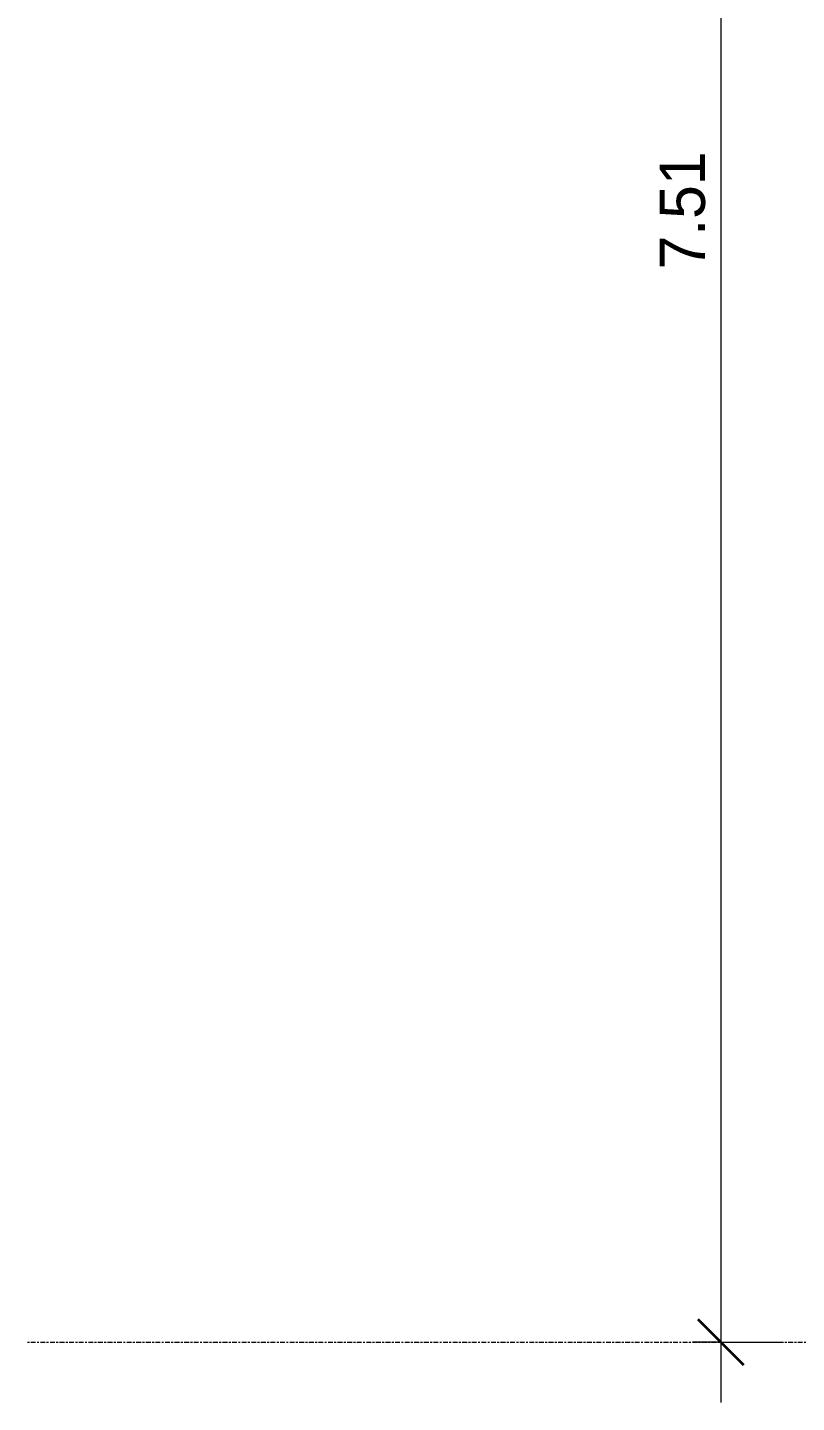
# Model space of a CAD drawing. Header units: centimetres. Extents: x -7221 to 15977, y -285 to 1507.
# Drawn here: x -7221.2 to -6966.5, y 74 to 529.3 of the extents above; entities that cross this region are included whole.
import ezdxf

# ---------------------------------------------------------------- set-up
doc = ezdxf.new("R2010")
doc.units = ezdxf.units.CM
doc.linetypes.add('Centre', pattern=[3.175, 0.635, -0.475, 1.59, -0.475])
for name, color, linetype, lineweight in [('A-ANNO-DIMS', 7, 'Continuous', 9), ('A-ANNO-DIMS-100', 7, 'Continuous', 9), ('A-FLOR-LEVL', 7, 'Continuous', 9)]:
    doc.layers.add(name, color=color, linetype=linetype, lineweight=lineweight)
doc.styles.add('Century Gothic_1', font='GOTHIC.TTF', dxfattribs={"height": 15})
doc.dimstyles.new('FCA_N_Cotas_E100', dxfattribs={"dimscale": 30.48, "dimtxt": 15.662524, "dimasz": 0.492126, "dimexe": 0.656168, "dimexo": 0.656168, "dimgap": 0.032808, "dimtad": 1, "dimlfac": 0.01, "dimrnd": 0.01, "dimzin": 0, "dimdsep": 46, "dimtxsty": 'Century Gothic_1', "dimblk1": 'OBLIQUE', "dimblk2": 'OBLIQUE', "dimsah": 1, "dimcen": 0.09, "dimdle": 0.656168, "dimadec": 3, "dimazin": 2, "dimtfac": 1, "dimtdec": 4, "dimtix": 1, "dimtmove": 0, "dimatfit": 3, "dimfxl": 1, "dimtvp": 1, "dimtolj": 1, "dimtzin": 0, "dimarcsym": 2})

# ---------------------------------------------------------------- blocks, each defined once
blk = doc.blocks.new('DIMBLOCK4-Elevación Eje 10')
at = {"layer": 'A-ANNO-DIMS-100', "lineweight": 35}
for p, q in [((-6991.59, 845.1), (-6999.09, 852.6)), ((-6991.59, 845.1), (-6984.09, 837.6)), ((-6991.59, 94), (-6999.09, 101.5)), ((-6991.59, 94), (-6984.09, 86.5))]:
    blk.add_line(p, q, dxfattribs=at)
at = {"layer": 'A-ANNO-DIMS-100'}
for p, q in [((-6991.59, 845.1), (-7000.99, 845.1)), ((-6991.59, 845.1), (-6991.59, 74)), ((-6991.59, 845.1), (-6971.59, 845.1)), ((-6991.59, 94), (-7000.99, 94)), ((-6991.59, 94), (-6971.59, 94))]:
    blk.add_line(p, q, dxfattribs=at)
at = {"layer": 'A-ANNO-DIMS-100', "color": 0, "insert": (-7011.82, 449.17), "char_height": 15, "width": 48.9267, "attachment_point": 1, "rotation": 90, "line_spacing_factor": 0.984502, "style": 'Century Gothic_1'}
blk.add_mtext('7.51', dxfattribs=at)
blk = doc.blocks.new('_Oblique')
at = {"color": 0, "linetype": 'ByBlock', "lineweight": -2}
blk.add_line((-0.5, -0.5), (0.5, 0.5), dxfattribs=at)

msp = doc.modelspace()

# ---------------------------------------------------------------- linework, layer by layer
at = {"layer": 'A-FLOR-LEVL', "color": 253, "linetype": 'Centre', "true_color": 0xaaaaaa}
msp.add_line((-7221.185, 94), (-5711.007, 94), dxfattribs=at)

# ---------------------------------------------------------------- dimensions: what is measured, and where the dimension line sits
at = {"layer": 'A-ANNO-DIMS'}
dim = msp.add_linear_dim(base=(-6991.593, 94), p1=(-6980.986, 845.103), p2=(-6980.986, 94), angle=90, dimstyle='FCA_N_Cotas_E100', override={"dimpost": '<>', "dimfxl": 751.102783}, dxfattribs=at)
dim.commit()
dim.dimension.update_dxf_attribs({"geometry": 'DIMBLOCK4-Elevación Eje 10', "text_midpoint": (-7000.282, 469.551)})

doc.saveas('drawing.dxf')
